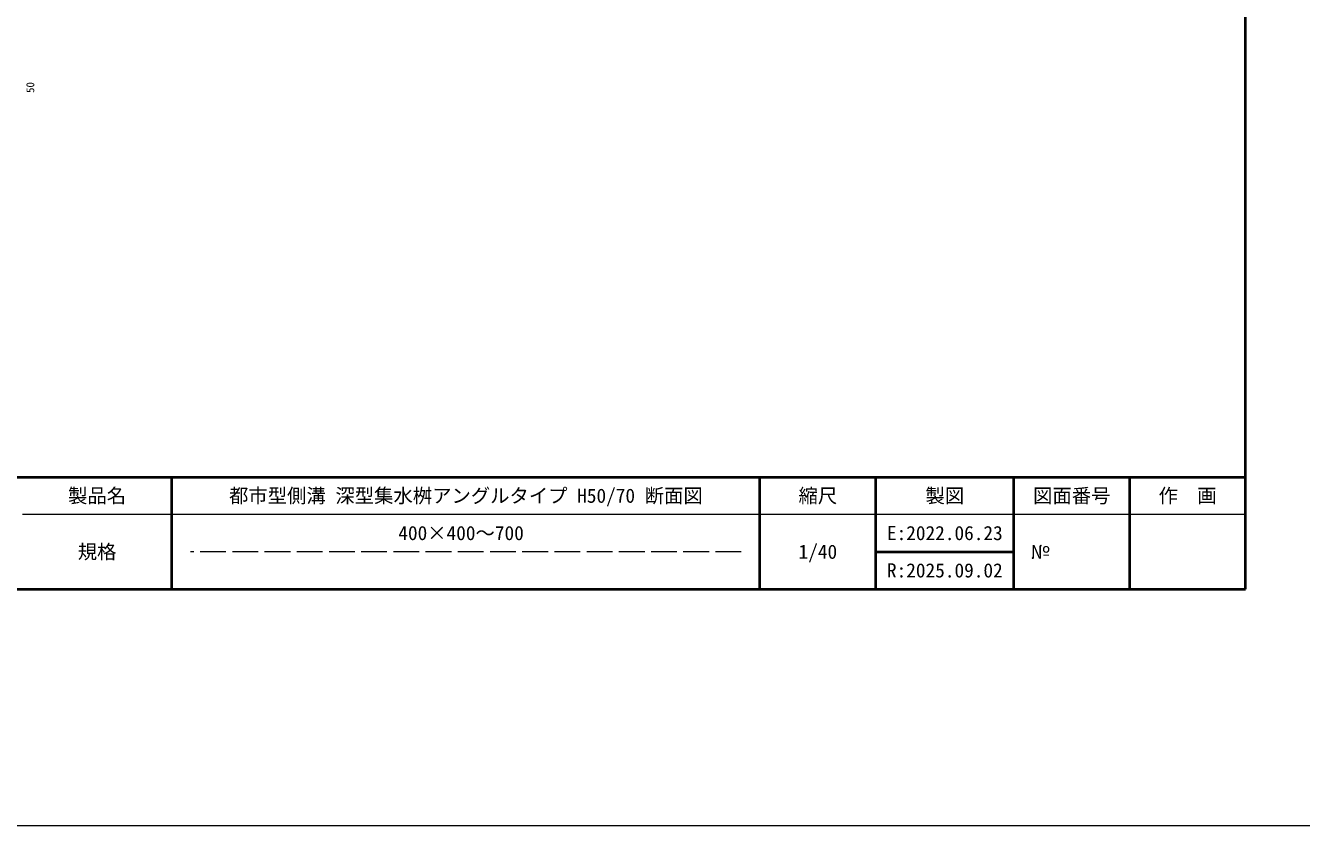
# Model space of a CAD drawing. Units: millimetres at full size; details may follow other scales. Extents: x -1934 to 78146, y -143454 to -112471.
# Drawn here: x 54212 to 61046, y -143454 to -139170 of the extents above; entities that cross this region are included whole.
import ezdxf
from ezdxf.enums import TextEntityAlignment as Align

# ---------------------------------------------------------------- set-up
doc = ezdxf.new("R2010")
doc.units = ezdxf.units.MM
doc.header["$LTSCALE"] = 23
doc.linetypes.add('DASHED', pattern=[7.5, 6, -1.5])
for name, color, linetype, lineweight in [('0_2', 7, 'Continuous', 13), ('図枠', 7, 'Continuous', 5), ('寸法線', 7, 'Continuous', 13)]:
    doc.layers.add(name, color=color, linetype=linetype, lineweight=lineweight)
doc.styles.add('ＭＳ ゴシック', font='')
doc.styles.get('ＭＳ ゴシック').set_extended_font_data('MS Gothic')

msp = doc.modelspace()

# ---------------------------------------------------------------- linework, layer by layer
at = {"layer": '0_2', "color": 1}
msp.add_line((-1933.8, -143454.17), (78145.54, -143454.17), dxfattribs=at)
at = {"layer": '図枠', "lineweight": 40}
for p, q in [((60745.54, -142187.98), (60745.54, -131107.98)), ((45145.54, -141587.98), (60745.54, -141587.98)), ((54995.54, -142187.98), (54995.54, -141587.98)), ((58145.54, -142187.98), (58145.54, -141587.98)), ((58765.54, -142187.98), (58765.54, -141587.98)), ((59505.54, -142187.98), (59505.54, -141587.98)), ((60125.54, -142187.98), (60125.54, -141587.98)), ((58765.54, -141987.98), (59505.54, -141987.98)), ((45145.54, -142187.98), (60745.54, -142187.98))]:
    msp.add_line(p, q, dxfattribs=at)
at = {"layer": '図枠', "lineweight": 13}
msp.add_line((60745.54, -141787.98), (54195.54, -141787.98), dxfattribs=at)
at = {"layer": '図枠', "linetype": 'DASHED', "lineweight": 9}
msp.add_line((58045.54, -141987.98), (55095.54, -141987.98), dxfattribs=at)

# ---------------------------------------------------------------- texts
at = {"layer": '図枠', "style": 'ＭＳ ゴシック'}
for s, p in [('製品名', (54595.54, -141687.98)), ('都市型側溝 深型集水桝アングルタイプ H50/70 断面図', (56570.54, -141687.98)), ('縮尺', (58455.54, -141687.98)), ('製図', (59135.54, -141687.98)), ('図面番号', (59815.54, -141687.98)), ('作\u3000画', (60435.54, -141687.98)), ('400×400～700 ', (56570.54, -141887.98)), ('E:2022.06.23', (59135.54, -141887.98)), ('規格', (54595.54, -141987.98)), ('1/40', (58455.54, -141987.98)), ('R:2025.09.02', (59135.54, -142087.98))]:
    msp.add_text(s, height=75.95, dxfattribs=at).set_placement(p, align=Align.MIDDLE_CENTER)
msp.add_text('№', height=75.95, dxfattribs=at).set_placement((59594.24, -141987.98), align=Align.MIDDLE_LEFT)
at = {"layer": '寸法線', "style": 'ＭＳ ゴシック'}
msp.add_text('50', height=42.72, rotation=90, dxfattribs=at).set_placement((54237.6, -139502.02), align=Align.MIDDLE_CENTER)

doc.saveas('drawing.dxf')
